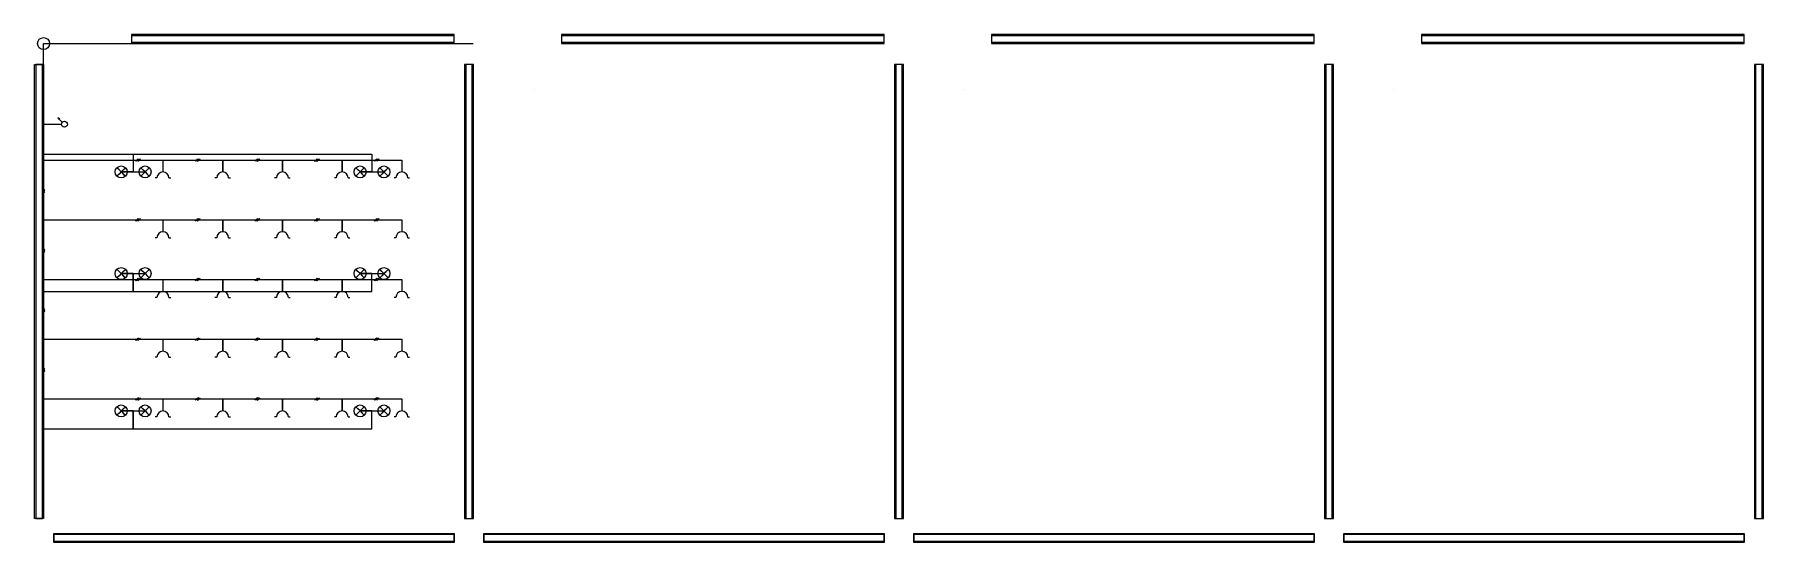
# Model space of a CAD drawing. Header units: centimetres. Extents: x 212 to 3107, y 273 to 1123.
import ezdxf

# ---------------------------------------------------------------- set-up
doc = ezdxf.new("R2010")
doc.units = ezdxf.units.CM
doc.header["$MEASUREMENT"] = 0
doc.layers.add('dinding', color=7, linetype='Continuous', true_color=0x88aaa2)
doc.layers.add('Instalasi', color=240, linetype='Continuous', plot=False)

msp = doc.modelspace()

# ---------------------------------------------------------------- linework, layer by layer
at = {"layer": 'dinding'}
for points in [[(374.7, 1107.7), (914.7, 1107.7), (914.7, 1122.7), (374.7, 1122.7)], [(374.7, 1107.7), (914.7, 1107.7), (914.7, 1122.7), (374.7, 1122.7)], [(374.7, 1109.7), (914.7, 1109.7), (914.7, 1120.7), (374.7, 1120.7)], [(1094.7, 1107.7), (1634.7, 1107.7), (1634.7, 1122.7), (1094.7, 1122.7)], [(1094.7, 1107.7), (1634.7, 1107.7), (1634.7, 1122.7), (1094.7, 1122.7)], [(1094.7, 1109.7), (1634.7, 1109.7), (1634.7, 1120.7), (1094.7, 1120.7)], [(1814.7, 1107.7), (2354.7, 1107.7), (2354.7, 1122.7), (1814.7, 1122.7)], [(1814.7, 1107.7), (2354.7, 1107.7), (2354.7, 1122.7), (1814.7, 1122.7)], [(1814.7, 1109.7), (2354.7, 1109.7), (2354.7, 1120.7), (1814.7, 1120.7)], [(2534.7, 1107.7), (3074.7, 1107.7), (3074.7, 1122.7), (2534.7, 1122.7)], [(2534.7, 1107.7), (3074.7, 1107.7), (3074.7, 1122.7), (2534.7, 1122.7)], [(2534.7, 1109.7), (3074.7, 1109.7), (3074.7, 1120.7), (2534.7, 1120.7)], [(225.2, 312.7), (225.2, 1072.7), (214.2, 1072.7), (214.2, 312.7)], [(225.2, 312.7), (225.2, 1072.7), (214.2, 1072.7), (214.2, 312.7)], [(945.2, 312.7), (945.2, 1072.7), (934.2, 1072.7), (934.2, 312.7)], [(1665.2, 312.7), (1665.2, 1072.7), (1654.2, 1072.7), (1654.2, 312.7)], [(2385.2, 312.7), (2385.2, 1072.7), (2374.2, 1072.7), (2374.2, 312.7)], [(2385.2, 312.7), (2385.2, 1072.7), (2374.2, 1072.7), (2374.2, 312.7)], [(3105.2, 312.7), (3105.2, 1072.7), (3094.2, 1072.7), (3094.2, 312.7)], [(914.7, 285.7), (244.7, 285.7), (244.7, 274.7), (914.7, 274.7)], [(1634.7, 285.7), (964.7, 285.7), (964.7, 274.7), (1634.7, 274.7)], [(2354.7, 285.7), (1684.7, 285.7), (1684.7, 274.7), (2354.7, 274.7)], [(3074.7, 285.7), (2404.7, 285.7), (2404.7, 274.7), (3074.7, 274.7)]]:
    msp.add_lwpolyline(points, close=True, dxfattribs=at)
for points in [[(212.2, 312.7), (212.2, 1072.7), (227.2, 1072.7), (227.2, 312.7), (212.2, 312.7)], [(947.2, 312.7), (947.2, 1072.7), (932.2, 1072.7), (932.2, 312.7), (947.2, 312.7)], [(1667.2, 312.7), (1667.2, 1072.7), (1652.2, 1072.7), (1652.2, 312.7), (1667.2, 312.7)], [(2387.2, 312.7), (2387.2, 1072.7), (2372.2, 1072.7), (2372.2, 312.7), (2387.2, 312.7)], [(3107.2, 312.7), (3107.2, 1072.7), (3092.2, 1072.7), (3092.2, 312.7), (3107.2, 312.7)], [(1048.5, 1030.2), (1048.5, 1030.2)], [(1768.5, 1030.2), (1768.5, 1030.2)], [(2488.5, 1030.2), (2488.5, 1030.2)], [(244.7, 287.7), (914.7, 287.7), (914.7, 272.7), (244.7, 272.7), (244.7, 287.7)], [(964.7, 287.7), (1634.7, 287.7), (1634.7, 272.7), (964.7, 272.7), (964.7, 287.7)], [(1684.7, 287.7), (2354.7, 287.7), (2354.7, 272.7), (1684.7, 272.7), (1684.7, 287.7)], [(2404.7, 287.7), (3074.7, 287.7), (3074.7, 272.7), (2404.7, 272.7), (2404.7, 287.7)]]:
    msp.add_lwpolyline(points, dxfattribs=at)
at = {"layer": 'Instalasi'}
for points in [[(227.2, 1022.7), (227.2, 1107.7), (946.9, 1107.7)], [(227.2, 1022.7), (227.2, 972.7), (257.2, 972.7)], [(227.2, 972.7), (227.2, 922.7), (377.2, 922.7), (377.2, 892.7)], [(254.8, 979.4), (254.8, 979.4), (258.5, 976), (251.1, 982.7), (252.5, 984.1), (251.1, 982.7), (252.9, 981), (254.3, 982.5)], [(227.2, 922.7), (227.2, 692.7), (377.2, 692.7), (377.2, 722.7), (377.2, 692.7), (777.2, 692.7), (777.2, 722.7)], [(357.2, 892.7), (360.7, 889.1), (364.3, 885.6), (357.2, 892.7), (353.7, 896.2), (350.2, 899.8)], [(357.2, 892.7), (360.8, 896.2), (364.3, 899.7), (357.2, 892.7), (353.7, 889.1), (350.2, 885.5)], [(377.2, 922.7), (777.2, 922.7), (777.2, 892.7)], [(397.2, 892.7), (400.7, 889.1), (404.3, 885.6), (397.2, 892.7), (393.7, 896.2), (390.2, 899.8)], [(397.2, 892.7), (400.8, 896.2), (404.3, 899.7), (397.2, 892.7), (393.7, 889.1), (390.2, 885.5)], [(757.2, 892.7), (760.7, 889.1), (764.3, 885.6), (757.2, 892.7), (753.7, 896.2), (750.2, 899.8)], [(757.2, 892.7), (760.8, 896.2), (764.3, 899.7), (757.2, 892.7), (753.7, 889.1), (750.2, 885.5)], [(797.2, 892.7), (800.7, 889.1), (804.3, 885.6), (797.2, 892.7), (793.7, 896.2), (790.2, 899.8)], [(797.2, 892.7), (800.8, 896.2), (804.3, 899.7), (797.2, 892.7), (793.7, 889.1), (790.2, 885.5)], [(377.2, 892.7), (357.2, 892.7), (377.2, 892.7), (397.2, 892.7)], [(777.2, 892.7), (757.2, 892.7), (777.2, 892.7), (797.2, 892.7)], [(357.2, 722.7), (360.7, 719.1), (364.3, 715.6), (357.2, 722.7), (353.7, 726.2), (350.2, 729.8)], [(357.2, 722.7), (360.8, 726.2), (364.3, 729.7), (357.2, 722.7), (353.7, 719.1), (350.2, 715.5)], [(397.2, 722.7), (400.7, 719.1), (404.3, 715.6), (397.2, 722.7), (393.7, 726.2), (390.2, 729.8)], [(397.2, 722.7), (400.8, 726.2), (404.3, 729.7), (397.2, 722.7), (393.7, 719.1), (390.2, 715.5)], [(757.2, 722.7), (760.7, 719.1), (764.3, 715.6), (757.2, 722.7), (753.7, 726.2), (750.2, 729.8)], [(757.2, 722.7), (760.8, 726.2), (764.3, 729.7), (757.2, 722.7), (753.7, 719.1), (750.2, 715.5)], [(797.2, 722.7), (800.7, 719.1), (804.3, 715.6), (797.2, 722.7), (793.7, 726.2), (790.2, 729.8)], [(797.2, 722.7), (800.8, 726.2), (804.3, 729.7), (797.2, 722.7), (793.7, 719.1), (790.2, 715.5)], [(377.2, 722.7), (357.2, 722.7), (377.2, 722.7), (397.2, 722.7)], [(777.2, 722.7), (757.2, 722.7), (777.2, 722.7), (797.2, 722.7)], [(227.2, 692.7), (227.2, 462.7), (377.2, 462.7), (377.2, 492.7), (377.2, 462.7), (777.2, 462.7), (777.2, 492.7)], [(357.2, 492.7), (360.7, 489.1), (364.3, 485.6), (357.2, 492.7), (353.7, 496.2), (350.2, 499.8)], [(357.2, 492.7), (360.8, 496.2), (364.3, 499.7), (357.2, 492.7), (353.7, 489.1), (350.2, 485.5)], [(377.2, 492.7), (357.2, 492.7), (377.2, 492.7), (397.2, 492.7)], [(397.2, 492.7), (400.7, 489.1), (404.3, 485.6), (397.2, 492.7), (393.7, 496.2), (390.2, 499.8)], [(397.2, 492.7), (400.8, 496.2), (404.3, 499.7), (397.2, 492.7), (393.7, 489.1), (390.2, 485.5)], [(757.2, 492.7), (760.7, 489.1), (764.3, 485.6), (757.2, 492.7), (753.7, 496.2), (750.2, 499.8)], [(757.2, 492.7), (760.8, 496.2), (764.3, 499.7), (757.2, 492.7), (753.7, 489.1), (750.2, 485.5)], [(777.2, 492.7), (757.2, 492.7), (777.2, 492.7), (797.2, 492.7)], [(797.2, 492.7), (800.7, 489.1), (804.3, 485.6), (797.2, 492.7), (793.7, 496.2), (790.2, 499.8)], [(797.2, 492.7), (800.8, 496.2), (804.3, 499.7), (797.2, 492.7), (793.7, 489.1), (790.2, 485.5)]]:
    msp.add_lwpolyline(points, dxfattribs=at)
at = {"layer": 'Instalasi', "color": 160}
for points in [[(227.2, 512.7), (227.2, 612.7), (227.2, 712.7), (227.2, 812.7), (227.2, 912.7), (227.2, 1107.7)], [(227.2, 912.7), (427.2, 912.7), (427.2, 892.7)], [(385.3, 914.8), (383.2, 912.7), (381.1, 910.6)], [(387.3, 914.8), (385.2, 912.7), (383.1, 910.6)], [(385.1, 910.6), (387.2, 912.6)], [(387.2, 912.6), (389.3, 914.8)], [(427.2, 912.7), (527.2, 912.7), (527.2, 892.7), (527.2, 912.7), (627.2, 912.7), (627.2, 892.7), (627.2, 912.7), (727.2, 912.7), (727.2, 892.7), (727.2, 912.7), (827.2, 912.7), (827.2, 892.7)], [(485.3, 914.8), (483.2, 912.7), (481.1, 910.6)], [(487.3, 914.8), (485.2, 912.7), (483.1, 910.6)], [(485.1, 910.6), (487.2, 912.6)], [(487.2, 912.6), (489.3, 914.8)], [(585.3, 914.8), (583.2, 912.7), (581.1, 910.6)], [(587.3, 914.8), (585.2, 912.7), (583.1, 910.6)], [(585.1, 910.6), (587.2, 912.6)], [(587.2, 912.6), (589.3, 914.8)], [(685.3, 914.8), (683.2, 912.6), (681.1, 910.5)], [(687.3, 914.8), (685.2, 912.6), (683.1, 910.5)], [(685.1, 910.5), (687.2, 912.6)], [(687.2, 912.6), (689.3, 914.7)], [(785.3, 914.8), (783.2, 912.7), (781.1, 910.6)], [(787.3, 914.8), (785.2, 912.7), (783.1, 910.6)], [(785.1, 910.6), (787.2, 912.7)], [(787.2, 912.7), (789.3, 914.8)], [(417.2, 882.7), (414.2, 882.7)], [(437.2, 882.7), (440.2, 882.7)], [(517.2, 882.7), (514.2, 882.7)], [(537.2, 882.7), (540.2, 882.7)], [(617.2, 882.7), (614.2, 882.7)], [(637.2, 882.7), (640.2, 882.7)], [(717.2, 882.7), (714.2, 882.7)], [(737.2, 882.7), (740.2, 882.7)], [(817.2, 882.7), (814.2, 882.7)], [(837.2, 882.7), (840.2, 882.7)], [(227.2, 864.7), (225.1, 866.8)], [(225.1, 864.8), (227.2, 862.7), (229.3, 860.5)], [(225.1, 862.8), (227.2, 860.7), (229.3, 858.5)], [(229.3, 862.5), (227.2, 864.7)], [(227.2, 812.7), (427.2, 812.7), (427.2, 792.7)], [(385.3, 814.8), (383.2, 812.7), (381.1, 810.6)], [(387.3, 814.8), (385.2, 812.7), (383.1, 810.6)], [(385.1, 810.6), (387.2, 812.6)], [(387.2, 812.6), (389.3, 814.8)], [(427.2, 812.7), (527.2, 812.7), (527.2, 792.7), (527.2, 812.7), (627.2, 812.7), (627.2, 792.7), (627.2, 812.7), (727.2, 812.7), (727.2, 792.7), (727.2, 812.7), (827.2, 812.7), (827.2, 792.7)], [(485.3, 814.8), (483.2, 812.7), (481.1, 810.6)], [(487.3, 814.8), (485.2, 812.7), (483.1, 810.6)], [(485.1, 810.6), (487.2, 812.6)], [(487.2, 812.6), (489.3, 814.8)], [(585.3, 814.8), (583.2, 812.7), (581.1, 810.6)], [(587.3, 814.8), (585.2, 812.7), (583.1, 810.6)], [(585.1, 810.6), (587.2, 812.6)], [(587.2, 812.6), (589.3, 814.8)], [(685.3, 814.8), (683.2, 812.6), (681.1, 810.5)], [(687.3, 814.8), (685.2, 812.6), (683.1, 810.5)], [(685.1, 810.5), (687.2, 812.6)], [(687.2, 812.6), (689.3, 814.7)], [(785.3, 814.8), (783.2, 812.7), (781.1, 810.6)], [(787.3, 814.8), (785.2, 812.7), (783.1, 810.6)], [(785.1, 810.6), (787.2, 812.7)], [(787.2, 812.7), (789.3, 814.8)], [(417.2, 782.7), (414.2, 782.7)], [(437.2, 782.7), (440.2, 782.7)], [(517.2, 782.7), (514.2, 782.7)], [(537.2, 782.7), (540.2, 782.7)], [(617.2, 782.7), (614.2, 782.7)], [(637.2, 782.7), (640.2, 782.7)], [(717.2, 782.7), (714.2, 782.7)], [(737.2, 782.7), (740.2, 782.7)], [(817.2, 782.7), (814.2, 782.7)], [(837.2, 782.7), (840.2, 782.7)], [(227.2, 764.7), (225.1, 766.8)], [(225.1, 764.8), (227.2, 762.7), (229.3, 760.5)], [(225.1, 762.8), (227.2, 760.7), (229.3, 758.5)], [(229.3, 762.5), (227.2, 764.7)], [(227.2, 712.7), (427.2, 712.7), (427.2, 692.7)], [(385.3, 714.8), (383.2, 712.7), (381.1, 710.6)], [(387.3, 714.8), (385.2, 712.7), (383.1, 710.6)], [(385.1, 710.6), (387.2, 712.6)], [(387.2, 712.6), (389.3, 714.8)], [(427.2, 712.7), (527.2, 712.7), (527.2, 692.7), (527.2, 712.7), (627.2, 712.7), (627.2, 692.7), (627.2, 712.7), (727.2, 712.7), (727.2, 692.7), (727.2, 712.7), (827.2, 712.7), (827.2, 692.7)], [(485.3, 714.8), (483.2, 712.7), (481.1, 710.6)], [(487.3, 714.8), (485.2, 712.7), (483.1, 710.6)], [(485.1, 710.6), (487.2, 712.6)], [(487.2, 712.6), (489.3, 714.8)], [(585.3, 714.8), (583.2, 712.7), (581.1, 710.6)], [(587.3, 714.8), (585.2, 712.7), (583.1, 710.6)], [(585.1, 710.6), (587.2, 712.6)], [(587.2, 712.6), (589.3, 714.8)], [(685.3, 714.8), (683.2, 712.6), (681.1, 710.5)], [(687.3, 714.8), (685.2, 712.6), (683.1, 710.5)], [(685.1, 710.5), (687.2, 712.6)], [(687.2, 712.6), (689.3, 714.7)], [(785.3, 714.8), (783.2, 712.7), (781.1, 710.6)], [(787.3, 714.8), (785.2, 712.7), (783.1, 710.6)], [(785.1, 710.6), (787.2, 712.7)], [(787.2, 712.7), (789.3, 714.8)], [(227.2, 664.7), (225.1, 666.8)], [(417.2, 682.7), (414.2, 682.7)], [(437.2, 682.7), (440.2, 682.7)], [(517.2, 682.7), (514.2, 682.7)], [(537.2, 682.7), (540.2, 682.7)], [(617.2, 682.7), (614.2, 682.7)], [(637.2, 682.7), (640.2, 682.7)], [(717.2, 682.7), (714.2, 682.7)], [(737.2, 682.7), (740.2, 682.7)], [(817.2, 682.7), (814.2, 682.7)], [(837.2, 682.7), (840.2, 682.7)], [(225.1, 664.8), (227.2, 662.7), (229.3, 660.5)], [(225.1, 662.8), (227.2, 660.7), (229.3, 658.5)], [(229.3, 662.5), (227.2, 664.7)], [(227.2, 612.7), (427.2, 612.7), (427.2, 592.7)], [(385.3, 614.8), (383.2, 612.7), (381.1, 610.6)], [(387.3, 614.8), (385.2, 612.7), (383.1, 610.6)], [(385.1, 610.6), (387.2, 612.6)], [(387.2, 612.6), (389.3, 614.8)], [(427.2, 612.7), (527.2, 612.7), (527.2, 592.7), (527.2, 612.7), (627.2, 612.7), (627.2, 592.7), (627.2, 612.7), (727.2, 612.7), (727.2, 592.7), (727.2, 612.7), (827.2, 612.7), (827.2, 592.7)], [(485.3, 614.8), (483.2, 612.7), (481.1, 610.6)], [(487.3, 614.8), (485.2, 612.7), (483.1, 610.6)], [(485.1, 610.6), (487.2, 612.6)], [(487.2, 612.6), (489.3, 614.8)], [(585.3, 614.8), (583.2, 612.7), (581.1, 610.6)], [(587.3, 614.8), (585.2, 612.7), (583.1, 610.6)], [(585.1, 610.6), (587.2, 612.6)], [(587.2, 612.6), (589.3, 614.8)], [(685.3, 614.8), (683.2, 612.6), (681.1, 610.5)], [(687.3, 614.8), (685.2, 612.6), (683.1, 610.5)], [(685.1, 610.5), (687.2, 612.6)], [(687.2, 612.6), (689.3, 614.7)], [(785.3, 614.8), (783.2, 612.7), (781.1, 610.6)], [(787.3, 614.8), (785.2, 612.7), (783.1, 610.6)], [(785.1, 610.6), (787.2, 612.7)], [(787.2, 612.7), (789.3, 614.8)], [(417.2, 582.7), (414.2, 582.7)], [(437.2, 582.7), (440.2, 582.7)], [(517.2, 582.7), (514.2, 582.7)], [(537.2, 582.7), (540.2, 582.7)], [(617.2, 582.7), (614.2, 582.7)], [(637.2, 582.7), (640.2, 582.7)], [(717.2, 582.7), (714.2, 582.7)], [(737.2, 582.7), (740.2, 582.7)], [(817.2, 582.7), (814.2, 582.7)], [(837.2, 582.7), (840.2, 582.7)], [(227.2, 564.7), (225.1, 566.8)], [(225.1, 564.8), (227.2, 562.7), (229.3, 560.5)], [(225.1, 562.8), (227.2, 560.7), (229.3, 558.5)], [(229.3, 562.5), (227.2, 564.7)], [(227.2, 512.7), (427.2, 512.7), (427.2, 492.7)], [(385.3, 514.8), (383.2, 512.7), (381.1, 510.6)], [(387.3, 514.8), (385.2, 512.7), (383.1, 510.6)], [(385.1, 510.6), (387.2, 512.6)], [(387.2, 512.6), (389.3, 514.8)], [(427.2, 512.7), (527.2, 512.7), (527.2, 492.7), (527.2, 512.7), (627.2, 512.7), (627.2, 492.7), (627.2, 512.7), (727.2, 512.7), (727.2, 492.7), (727.2, 512.7), (827.2, 512.7), (827.2, 492.7)], [(485.3, 514.8), (483.2, 512.7), (481.1, 510.6)], [(487.3, 514.8), (485.2, 512.7), (483.1, 510.6)], [(485.1, 510.6), (487.2, 512.6)], [(487.2, 512.6), (489.3, 514.8)], [(585.3, 514.8), (583.2, 512.7), (581.1, 510.6)], [(587.3, 514.8), (585.2, 512.7), (583.1, 510.6)], [(585.1, 510.6), (587.2, 512.6)], [(587.2, 512.6), (589.3, 514.8)], [(685.3, 514.8), (683.2, 512.6), (681.1, 510.5)], [(687.3, 514.8), (685.2, 512.6), (683.1, 510.5)], [(685.1, 510.5), (687.2, 512.6)], [(687.2, 512.6), (689.3, 514.7)], [(785.3, 514.8), (783.2, 512.7), (781.1, 510.6)], [(787.3, 514.8), (785.2, 512.7), (783.1, 510.6)], [(785.1, 510.6), (787.2, 512.7)], [(787.2, 512.7), (789.3, 514.8)], [(417.2, 482.7), (414.2, 482.7)], [(437.2, 482.7), (440.2, 482.7)], [(517.2, 482.7), (514.2, 482.7)], [(537.2, 482.7), (540.2, 482.7)], [(617.2, 482.7), (614.2, 482.7)], [(637.2, 482.7), (640.2, 482.7)], [(717.2, 482.7), (714.2, 482.7)], [(737.2, 482.7), (740.2, 482.7)], [(817.2, 482.7), (814.2, 482.7)], [(837.2, 482.7), (840.2, 482.7)]]:
    msp.add_lwpolyline(points, dxfattribs=at)
at = {"layer": 'Instalasi'}
for centre, radius in [((227.2, 1107.7), 10), ((262.2, 972.7), 5), ((357.2, 892.7), 10), ((397.2, 892.7), 10), ((757.2, 892.7), 10), ((797.2, 892.7), 10), ((357.2, 722.7), 10), ((397.2, 722.7), 10), ((757.2, 722.7), 10), ((797.2, 722.7), 10), ((357.2, 492.7), 10), ((397.2, 492.7), 10), ((757.2, 492.7), 10), ((797.2, 492.7), 10)]:
    msp.add_circle(centre, radius, dxfattribs=at)
at = {"layer": 'Instalasi', "color": 160}
for centre in [(427.2, 882.7), (527.2, 882.7), (627.2, 882.7), (727.2, 882.7), (827.2, 882.7), (427.2, 782.7), (527.2, 782.7), (627.2, 782.7), (727.2, 782.7), (827.2, 782.7), (427.2, 682.7), (527.2, 682.7), (627.2, 682.7), (727.2, 682.7), (827.2, 682.7), (427.2, 582.7), (527.2, 582.7), (627.2, 582.7), (727.2, 582.7), (827.2, 582.7), (427.2, 482.7), (527.2, 482.7), (627.2, 482.7), (727.2, 482.7), (827.2, 482.7)]:
    msp.add_arc(centre, 10, 0, 180, dxfattribs=at)

doc.saveas('drawing.dxf')
